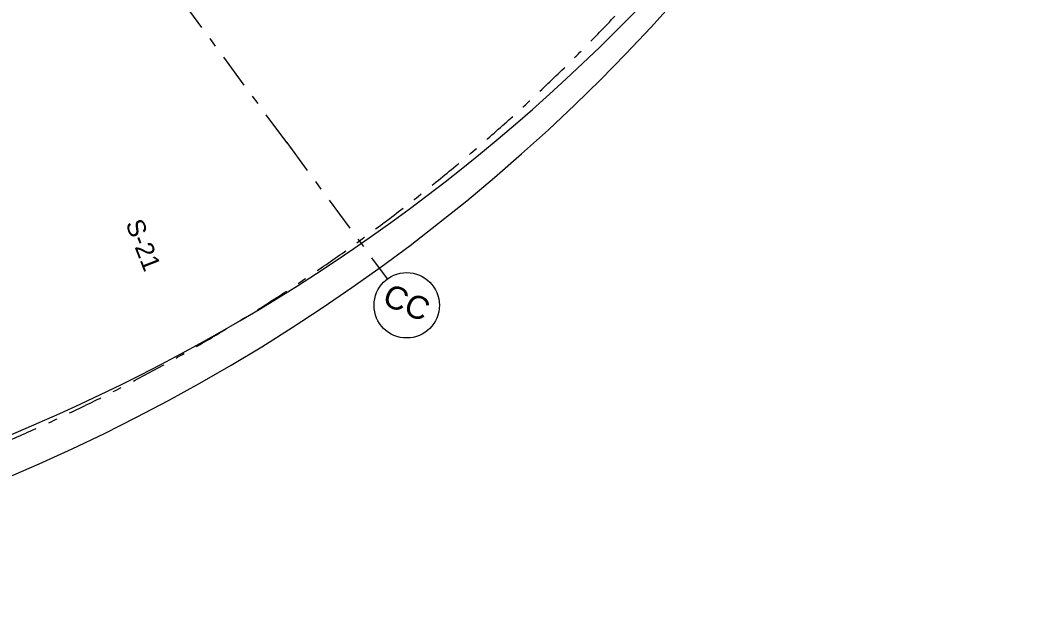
# Model space of a CAD drawing. Header units: millimetres. Extents: x -50172 to 312111, y -142074 to 4572.
# Drawn here: x -15540 to -257, y -72249 to -63045 of the extents above; entities that cross this region are included whole.
import ezdxf
from ezdxf.enums import TextEntityAlignment as Align

# ---------------------------------------------------------------- set-up
doc = ezdxf.new("R2010")
doc.units = ezdxf.units.MM
doc.header["$MEASUREMENT"] = 0
doc.linetypes.add('Double Dashed', pattern=[1093.611073, 529.166651, -211.666656, 141.111112, -211.666656])
doc.layers.add('A-20-M_Roof_Pen_No__1', color=7, linetype='Continuous', lineweight=13)
doc.layers.add('A-95-MC_Marker_Section_P2.Marker_Pen_No__6', color=7, linetype='Continuous', lineweight=35)
doc.layers.add('A-95-MC_Marker_Section_P2.Marker', color=7, linetype='Continuous')
doc.layers.add('New_A-15-MG_Structural_Grid_Phase_2', color=7, linetype='Continuous')
doc.layers.add('New_A-15-MG_Structural_Grid_Phase_2_Pen_No__222', color=7, linetype='Continuous', lineweight=13, true_color=0x65af33)
doc.layers.add('New_A-95-P_Drawing_Pen_No__62', color=7, linetype='Continuous', lineweight=20, true_color=0xaaaaaa)
doc.styles.add('GENERATED_STYLE_4', font='')
doc.styles.get('GENERATED_STYLE_4').set_extended_font_data('Swis721 BT')

# ---------------------------------------------------------------- blocks, each defined once
blk = doc.blocks.new('Standard grid marker_11')
at = {"layer": 'New_A-15-MG_Structural_Grid_Phase_2_Pen_No__222', "linetype": 'Double Dashed'}
for p, q in [((2591, 0), (0, 0)), ((2591, 0), (19354, 0)), ((19354, 0), (21945, 0))]:
    blk.add_line(p, q, dxfattribs=at)
at = {"layer": 'New_A-15-MG_Structural_Grid_Phase_2_Pen_No__222', "linetype": 'Continuous'}
for centre in [(-500, 0), (22445, 0)]:
    blk.add_circle(centre, 500, dxfattribs=at)
at = {"layer": 'New_A-15-MG_Structural_Grid_Phase_2_Pen_No__222', "linetype": 'Double Dashed'}
for p in [(2591, 0), (2591, 0), (19354, 0), (19354, 0)]:
    blk.add_point(p, dxfattribs=at)
at = {"layer": 'New_A-15-MG_Structural_Grid_Phase_2_Pen_No__222', "style": 'GENERATED_STYLE_4'}
for tag, p in [('AC_MarkerText_1_0', (-500, 44)), ('AC_MarkerText_1_1', (22445, 44))]:
    blk.add_attdef(tag, text='', height=350, rotation=210.0234, dxfattribs=at).set_placement(p, align=Align.MIDDLE_CENTER)
blk = doc.blocks.new('Standard grid marker_24')
at = {"layer": 'New_A-15-MG_Structural_Grid_Phase_2_Pen_No__222', "linetype": 'Double Dashed'}
blk.add_arc((0, 0), 27978, 0, 90.636, dxfattribs=at)
at = {"layer": 'New_A-15-MG_Structural_Grid_Phase_2_Pen_No__222', "style": 'GENERATED_STYLE_4'}
blk.add_attdef('AC_MarkerText_1', text='', height=350, rotation=90.3066, dxfattribs=at).set_placement((-1326, 28008), align=Align.MIDDLE_CENTER)
blk = doc.blocks.new('Cutting Plane_1_1', base_point=(-16058, -71396))
at = {"layer": 'A-95-MC_Marker_Section_P2.Marker_Pen_No__6', "insert": (-13637, -66912), "char_height": 275, "attachment_point": 9, "rotation": 291.4404, "style": 'GENERATED_STYLE_4'}
blk.add_mtext('\\A1;{\\fSwis721 BT|b0|i0|c0|p34;S-21}', dxfattribs=at)

msp = doc.modelspace()

# ---------------------------------------------------------------- linework, layer by layer
at = {"layer": 'A-20-M_Roof_Pen_No__1', "linetype": 'Continuous', "flags": 128}
msp.add_lwpolyline([(-29464.2, -72116.1, 0.325208), (-669.4, -55169.4), (-423.1, -54604.4), (-6490.3, -51958.8)], format="xyb", dxfattribs=at)
at = {"layer": 'New_A-95-P_Drawing_Pen_No__62', "linetype": 'Continuous'}
msp.add_arc((-26680.4, -42885.8), 28692.3, 247.16321, 337.06198, dxfattribs=at)

# ---------------------------------------------------------------- block references
at = {"layer": 'A-95-MC_Marker_Section_P2.Marker'}
msp.add_blockref('Cutting Plane_1_1', (-16057.7, -71396.2), dxfattribs=at)
at = {"layer": 'New_A-15-MG_Structural_Grid_Phase_2', "color": 8, "linetype": 'Continuous', "lineweight": 15, "zscale": 1000, "rotation": 246.1337837427074}
msp.add_blockref('Standard grid marker_24', (-26783.5, -43781.2), dxfattribs=at)
at = {"layer": 'New_A-15-MG_Structural_Grid_Phase_2', "color": 8, "linetype": 'Continuous', "lineweight": 15}
ref = msp.add_blockref('Standard grid marker_11', (-9920.8, -67004.8), dxfattribs=dict(at, zscale=1000, rotation=126.417012497801))
ref.add_attrib('AC_MarkerText_1', 'CC', dxfattribs={"layer": 'New_A-15-MG_Structural_Grid_Phase_2_Pen_No__222', "color": 85, "true_color": 0x65af33, "height": 350, "rotation": 336.44041, "style": 'GENERATED_STYLE_4'}).set_placement((-9623.9, -67363.5), align=Align.MIDDLE_CENTER)
ref.add_attrib('AC_MarkerText_1_1', 'CC', dxfattribs={"layer": 'New_A-15-MG_Structural_Grid_Phase_2_Pen_No__222', "color": 85, "true_color": 0x65af33, "height": 350, "rotation": 336.44041, "style": 'GENERATED_STYLE_4'}).set_placement((-23245.3, -48899.3), align=Align.MIDDLE_CENTER)

doc.saveas('drawing.dxf')
